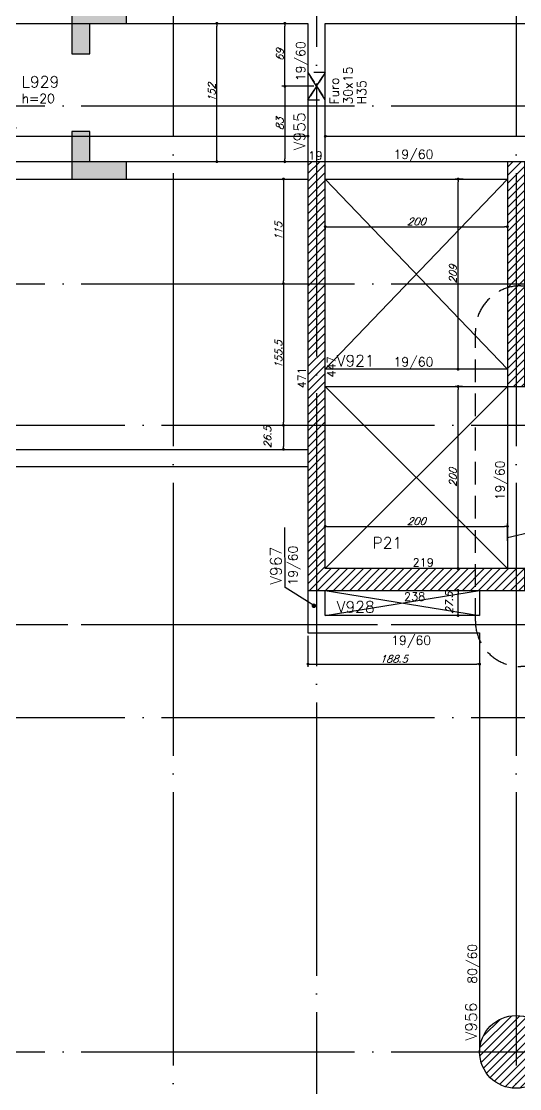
# Model space of a CAD drawing. Extents: x -4245 to 5400, y -2094 to 2406.
# Drawn here: x 961 to 1508, y -525 to 648 of the extents above; entities that cross this region are included whole.
import ezdxf
from ezdxf import colors
from ezdxf.entities.mleader import LeaderData, LeaderLine
from ezdxf.enums import TextEntityAlignment as Align
from ezdxf.math import Vec2, Vec3

# ---------------------------------------------------------------- set-up
doc = ezdxf.new("R2010")
doc.units = 0
doc.header["$LTSCALE"] = 50
doc.header["$MEASUREMENT"] = 0
for name, pattern in [('DASHED', [0.75, 0.5, -0.25]), ('EIXO', [6.8, 6, -0.4, 0, -0.4]), ('HIDDEN', [0.375, 0.25, -0.125])]:
    doc.linetypes.add(name, pattern=pattern)
doc.layers.get('0').update_dxf_attribs({"linetype": 'CONTINUOUS'})
doc.layers.get('DEFPOINTS').update_dxf_attribs({"linetype": 'CONTINUOUS'})
for name, color, linetype in [('F-AUX', 2, 'CONTINUOUS'), ('F-AUX-RED', 1, 'CONTINUOUS'), ('F-CORTE', 4, 'CONTINUOUS'), ('F-COTAS', 106, 'CONTINUOUS'), ('F-COTAS-FUROS', 50, 'CONTINUOUS'), ('F-EIXO', 12, 'EIXO'), ('F-ESCADAS', 2, 'CONTINUOUS'), ('F-FURO-PAREDE', 2, 'HIDDEN'), ('F-FURO-PAREDE-TEXTOS', 2, 'CONTINUOUS'), ('F-LAJES', 3, 'CONTINUOUS'), ('F-LAJES-DIM', 2, 'CONTINUOUS'), ('F-LAJES-NOME', 4, 'CONTINUOUS'), ('F-LEADER', 1, 'CONTINUOUS'), ('F-PILARES-DIM', 172, 'CONTINUOUS'), ('F-PILARES-HACH', 174, 'CONTINUOUS'), ('F-PILARES-NOME', 170, 'CONTINUOUS'), ('F-PILARES-S', 170, 'CONTINUOUS'), ('F-SOLIDO-CORTE', 71, 'CONTINUOUS'), ('F-TEXTO', 6, 'CONTINUOUS'), ('F-TEXTO ESCADA', 2, 'CONTINUOUS'), ('F-TEXTO-YELLOW', 2, 'CONTINUOUS'), ('F-VIGAS', 3, 'CONTINUOUS'), ('F-VIGAS-DIM', 2, 'CONTINUOUS'), ('F-VIGAS-NOME', 4, 'CONTINUOUS'), ('F-VÃO', 1, 'CONTINUOUS')]:
    doc.layers.add(name, color=color, linetype=linetype)
doc.styles.add('5385-ARQ-PB-BAS-PLA-TER-TORRE-A-106-TXT$0$R60-75', font='simplex.shx', dxfattribs={"height": 0.1125})
doc.styles.add('CP-TEXT-INCL', font='simplex.shx', dxfattribs={"oblique": 20})
doc.styles.add('MCP', font='simplex.shx')
doc.styles.add('ROMANS', font='simplex.shx')
doc.styles.get("Standard").update_dxf_attribs({"font": 'simplex.shx'})
doc.dimstyles.new('CP-COTAS-50', dxfattribs={"dimscale": 0.64, "dimtxt": 12.5, "dimasz": 5, "dimexe": 5, "dimexo": 5, "dimgap": 2.5, "dimtad": 1, "dimdec": 1, "dimdsep": 46, "dimtxsty": 'CP-TEXT-INCL', "dimblk1": 'DOT', "dimblk2": 'DOT', "dimsah": 1, "dimcen": 9, "dimclrd": 256, "dimclre": 256, "dimclrt": 256, "dimadec": 0, "dimazin": 0, "dimtfac": 1, "dimtdec": 1, "dimtmove": 2, "dimatfit": 3, "dimldrblk": 'DOT', "dimfxl": 0, "dimtolj": 1, "dimarcsym": 0})

# ---------------------------------------------------------------- blocks, each defined once
blk = doc.blocks.new('_DOT')
at = {"color": 0, "linetype": 'ByBlock'}
blk.add_line((-0.5, 0), (-1, 0), dxfattribs=at)
at = {"color": 0, "linetype": 'ByBlock', "const_width": 0.5}
blk.add_lwpolyline([(-0.25, 0, 1), (0.25, 0, 1)], format="xyb", close=True, dxfattribs=at)
blk = doc.blocks.new('*D51')
at = {"layer": 'DEFPOINTS', "color": 0, "linetype": 'Continuous', "transparency": 16777216}
for p in [(1175.9, 645.5), (1175.9, 645.5), (1175.9, 493.5)]:
    blk.add_point(p, dxfattribs=at)
at = {"layer": 'F-COTAS', "linetype": 'Continuous', "lineweight": -2, "transparency": 16777216}
blk.add_line((1175.9, 496.7), (1175.9, 642.3), dxfattribs=at)
at = {"layer": 'F-COTAS', "linetype": 'Continuous', "lineweight": -2, "transparency": 16777216, "xscale": 3.2, "yscale": 3.2, "zscale": 3.2}
for p, rotation in [((1175.9, 645.5), 90), ((1175.9, 493.5), 270)]:
    blk.add_blockref('_DOT', p, dxfattribs=dict(at, rotation=rotation))
at = {"layer": 'F-COTAS', "linetype": 'Continuous', "transparency": 16777216, "insert": (1170.3, 569.5), "char_height": 8, "attachment_point": 5, "rotation": 90, "style": 'CP-TEXT-INCL'}
blk.add_mtext('\\A1;152', dxfattribs=at)
blk = doc.blocks.new('*D103')
at = {"layer": 'DEFPOINTS', "color": 0, "linetype": 'Continuous', "transparency": 16777216}
for p in [(615, 521.5), (1276, 521.5), (1276, 521.5)]:
    blk.add_point(p, dxfattribs=at)
at = {"layer": 'F-COTAS', "linetype": 'Continuous', "lineweight": -2, "transparency": 16777216}
blk.add_line((618.2, 521.5), (1272.8, 521.5), dxfattribs=at)
at = {"layer": 'F-COTAS', "linetype": 'Continuous', "lineweight": -2, "transparency": 16777216, "xscale": 3.2, "yscale": 3.2, "zscale": 3.2, "rotation": 180}
blk.add_blockref('_DOT', (615, 521.5), dxfattribs=at)
at = {"layer": 'F-COTAS', "linetype": 'Continuous', "lineweight": -2, "transparency": 16777216, "xscale": 3.2, "yscale": 3.2, "zscale": 3.2}
blk.add_blockref('_DOT', (1276, 521.5), dxfattribs=at)
at = {"layer": 'F-COTAS', "linetype": 'Continuous', "transparency": 16777216, "insert": (945.5, 527.1), "char_height": 8, "attachment_point": 5, "style": 'CP-TEXT-INCL'}
blk.add_mtext('\\A1;661', dxfattribs=at)
blk = doc.blocks.new('*D104')
at = {"layer": 'DEFPOINTS', "color": 0, "linetype": 'Continuous', "transparency": 16777216}
for p in [(1295, 521.5), (2557.5, 521.5), (2557.5, 521.5)]:
    blk.add_point(p, dxfattribs=at)
at = {"layer": 'F-COTAS', "linetype": 'Continuous', "lineweight": -2, "transparency": 16777216}
blk.add_line((1298.2, 521.5), (2554.3, 521.5), dxfattribs=at)
at = {"layer": 'F-COTAS', "linetype": 'Continuous', "lineweight": -2, "transparency": 16777216, "xscale": 3.2, "yscale": 3.2, "zscale": 3.2, "rotation": 180}
blk.add_blockref('_DOT', (1295, 521.5), dxfattribs=at)
at = {"layer": 'F-COTAS', "linetype": 'Continuous', "lineweight": -2, "transparency": 16777216, "xscale": 3.2, "yscale": 3.2, "zscale": 3.2}
blk.add_blockref('_DOT', (2557.5, 521.5), dxfattribs=at)
at = {"layer": 'F-COTAS', "linetype": 'Continuous', "transparency": 16777216, "insert": (1926.2, 527.1), "char_height": 8, "attachment_point": 5, "style": 'CP-TEXT-INCL'}
blk.add_mtext('\\A1;1262.5', dxfattribs=at)
blk = doc.blocks.new('*U151')
at = {"layer": 'F-EIXO'}
blk.add_line((0, 0), (7285, 0), dxfattribs=at)
at = {"layer": 'F-TEXTO', "style": 'ROMANS'}
blk.add_attdef('EIXO', text='', height=17.5, dxfattribs=at).set_placement((-28.2072, 0), align=Align.MIDDLE_CENTER)
blk = doc.blocks.new('*U157')
at = {"layer": 'F-EIXO'}
blk.add_line((0, 0), (7285, 0), dxfattribs=at)
at = {"layer": 'F-TEXTO', "style": 'ROMANS'}
blk.add_attdef('EIXO', text='', height=17.5, dxfattribs=at).set_placement((-28.2072, 0), align=Align.MIDDLE_CENTER)
blk = doc.blocks.new('*U158')
at = {"layer": 'F-EIXO'}
blk.add_line((0, 0), (7197, 0), dxfattribs=at)
at = {"layer": 'F-TEXTO', "style": 'ROMANS'}
blk.add_attdef('EIXO', text='', height=17.5, dxfattribs=at).set_placement((-28.2072, 0), align=Align.MIDDLE_CENTER)
blk = doc.blocks.new('*U163')
at = {"layer": 'F-EIXO'}
blk.add_line((0, 0), (0, -2655), dxfattribs=at)
at = {"layer": 'F-TEXTO', "style": 'ROMANS'}
blk.add_attdef('EIXO', text='', height=17.5, rotation=360, dxfattribs=at).set_placement((0, 28.2), align=Align.MIDDLE_CENTER)
blk = doc.blocks.new('*U165')
at = {"layer": 'F-EIXO'}
blk.add_line((0, 0), (7285, 0), dxfattribs=at)
at = {"layer": 'F-TEXTO', "style": 'ROMANS'}
blk.add_attdef('EIXO', text='', height=17.5, dxfattribs=at).set_placement((-28.2072, 0), align=Align.MIDDLE_CENTER)
blk = doc.blocks.new('*U167')
at = {"layer": 'F-EIXO'}
blk.add_line((0, 0), (7285, 0), dxfattribs=at)
at = {"layer": 'F-TEXTO', "style": 'ROMANS'}
blk.add_attdef('EIXO', text='', height=17.5, dxfattribs=at).set_placement((-28.2072, 0), align=Align.MIDDLE_CENTER)
blk = doc.blocks.new('*U168')
at = {"layer": 'F-EIXO'}
blk.add_line((0, 0), (7285, 0), dxfattribs=at)
at = {"layer": 'F-TEXTO', "style": 'ROMANS'}
blk.add_attdef('EIXO', text='', height=17.5, dxfattribs=at).set_placement((-28.2072, 0), align=Align.MIDDLE_CENTER)
blk = doc.blocks.new('*U170')
at = {"layer": 'F-EIXO'}
blk.add_line((0, 0), (0, -2655), dxfattribs=at)
at = {"layer": 'F-TEXTO', "style": 'ROMANS'}
blk.add_attdef('EIXO', text='', height=17.5, rotation=360, dxfattribs=at).set_placement((0, 28.2), align=Align.MIDDLE_CENTER)
blk = doc.blocks.new('*U172')
at = {"layer": 'F-EIXO'}
blk.add_line((0, 0), (7197, 0), dxfattribs=at)
at = {"layer": 'F-TEXTO', "style": 'ROMANS'}
blk.add_attdef('EIXO', text='', height=17.5, dxfattribs=at).set_placement((-28.2072, 0), align=Align.MIDDLE_CENTER)
blk = doc.blocks.new('*U182')
at = {"layer": 'F-EIXO'}
blk.add_line((0, 0), (0, -2753.4852), dxfattribs=at)
at = {"layer": 'F-TEXTO', "style": 'ROMANS'}
blk.add_attdef('EIXO', text='', height=17.5, rotation=360, dxfattribs=at).set_placement((0, 28.2072), align=Align.MIDDLE_CENTER)
blk = doc.blocks.new('*D190')
at = {"layer": 'DEFPOINTS', "color": 0, "linetype": 'Continuous', "transparency": 16777216}
for p in [(-3380, -315.5), (3259.5, -315.5), (3259.5, -742.8)]:
    blk.add_point(p, dxfattribs=at)
at = {"layer": 'F-COTAS', "linetype": 'Continuous', "lineweight": -2, "transparency": 16777216}
for p, q in [((-3380, -318.7), (-3380, -746)), ((3259.5, -318.7), (3259.5, -746)), ((-3376.8, -742.8), (3256.3, -742.8))]:
    blk.add_line(p, q, dxfattribs=at)
at = {"layer": 'F-COTAS', "linetype": 'Continuous', "lineweight": -2, "transparency": 16777216, "xscale": 3.2, "yscale": 3.2, "zscale": 3.2, "rotation": 180}
blk.add_blockref('_DOT', (-3380, -742.8), dxfattribs=at)
at = {"layer": 'F-COTAS', "linetype": 'Continuous', "lineweight": -2, "transparency": 16777216, "xscale": 3.2, "yscale": 3.2, "zscale": 3.2}
blk.add_blockref('_DOT', (3259.5, -742.8), dxfattribs=at)
at = {"layer": 'F-COTAS', "linetype": 'Continuous', "transparency": 16777216, "insert": (-60.2, -737.2), "char_height": 8, "attachment_point": 5, "style": 'CP-TEXT-INCL'}
blk.add_mtext('\\A1;6639.5', dxfattribs=at)
blk = doc.blocks.new('*D273')
at = {"layer": 'DEFPOINTS', "color": 0, "linetype": 'Continuous', "transparency": 16777216}
for p in [(1440.8, 22.5), (1442.3, 22.5), (1442.3, -5)]:
    blk.add_point(p, dxfattribs=at)
at = {"layer": 'F-COTAS', "linetype": 'Continuous', "lineweight": -2, "transparency": 16777216}
for p, q in [((1439.1, 22.5), (1437.6, 22.5)), ((1440.8, -1.8), (1440.8, 19.3)), ((1439.1, -5), (1437.6, -5))]:
    blk.add_line(p, q, dxfattribs=at)
at = {"layer": 'F-COTAS', "linetype": 'Continuous', "lineweight": -2, "transparency": 16777216, "xscale": 3.2, "yscale": 3.2, "zscale": 3.2}
for p, rotation in [((1440.8, 22.5), 90), ((1440.8, -5), 270)]:
    blk.add_blockref('_DOT', p, dxfattribs=dict(at, rotation=rotation))
at = {"layer": 'F-COTAS', "linetype": 'Continuous', "transparency": 16777216, "insert": (1431.2, 8.7), "char_height": 8, "attachment_point": 5, "rotation": 90, "style": 'CP-TEXT-INCL'}
blk.add_mtext('\\A1;27.5', dxfattribs=at)
blk = doc.blocks.new('*D274')
at = {"layer": 'DEFPOINTS', "color": 0, "linetype": 'Continuous', "transparency": 16777216}
for p in [(1440.8, 246.5), (1448.9, 246.5), (1448.9, 46.5)]:
    blk.add_point(p, dxfattribs=at)
at = {"layer": 'F-COTAS', "linetype": 'Continuous', "lineweight": -2, "transparency": 16777216}
for p, q in [((1445.7, 246.5), (1437.6, 246.5)), ((1440.8, 49.7), (1440.8, 243.3)), ((1445.7, 46.5), (1437.6, 46.5))]:
    blk.add_line(p, q, dxfattribs=at)
at = {"layer": 'F-COTAS', "linetype": 'Continuous', "lineweight": -2, "transparency": 16777216, "xscale": 3.2, "yscale": 3.2, "zscale": 3.2}
for p, rotation in [((1440.8, 246.5), 90), ((1440.8, 46.5), 270)]:
    blk.add_blockref('_DOT', p, dxfattribs=dict(at, rotation=rotation))
at = {"layer": 'F-COTAS', "linetype": 'Continuous', "transparency": 16777216, "insert": (1435.2, 146.5), "char_height": 8, "attachment_point": 5, "rotation": 90, "style": 'CP-TEXT-INCL'}
blk.add_mtext('\\A1;200', dxfattribs=at)
blk = doc.blocks.new('*D275')
at = {"layer": 'DEFPOINTS', "color": 0, "linetype": 'Continuous', "transparency": 16777216}
for p in [(1440.8, 474.5), (1449.8, 474.5), (1449.8, 265.5)]:
    blk.add_point(p, dxfattribs=at)
at = {"layer": 'F-COTAS', "linetype": 'Continuous', "lineweight": -2, "transparency": 16777216}
for p, q in [((1446.6, 474.5), (1437.6, 474.5)), ((1440.8, 268.7), (1440.8, 471.3)), ((1446.6, 265.5), (1437.6, 265.5))]:
    blk.add_line(p, q, dxfattribs=at)
at = {"layer": 'F-COTAS', "linetype": 'Continuous', "lineweight": -2, "transparency": 16777216, "xscale": 3.2, "yscale": 3.2, "zscale": 3.2}
for p, rotation in [((1440.8, 474.5), 90), ((1440.8, 265.5), 270)]:
    blk.add_blockref('_DOT', p, dxfattribs=dict(at, rotation=rotation))
at = {"layer": 'F-COTAS', "linetype": 'Continuous', "transparency": 16777216, "insert": (1435.2, 370), "char_height": 8, "attachment_point": 5, "rotation": 90, "style": 'CP-TEXT-INCL'}
blk.add_mtext('\\A1;209', dxfattribs=at)
blk = doc.blocks.new('*D276')
at = {"layer": 'DEFPOINTS', "color": 0, "linetype": 'Continuous', "transparency": 16777216}
for p in [(1495, 92.9), (1295, 73.8), (1495, 73.8)]:
    blk.add_point(p, dxfattribs=at)
at = {"layer": 'F-COTAS', "linetype": 'Continuous', "lineweight": -2, "transparency": 16777216}
for p, q in [((1295, 77), (1295, 96.1)), ((1495, 77), (1495, 96.1)), ((1298.2, 92.9), (1491.8, 92.9))]:
    blk.add_line(p, q, dxfattribs=at)
at = {"layer": 'F-COTAS', "linetype": 'Continuous', "lineweight": -2, "transparency": 16777216, "xscale": 3.2, "yscale": 3.2, "zscale": 3.2, "rotation": 180}
blk.add_blockref('_DOT', (1295, 92.9), dxfattribs=at)
at = {"layer": 'F-COTAS', "linetype": 'Continuous', "lineweight": -2, "transparency": 16777216, "xscale": 3.2, "yscale": 3.2, "zscale": 3.2}
blk.add_blockref('_DOT', (1495, 92.9), dxfattribs=at)
at = {"layer": 'F-COTAS', "linetype": 'Continuous', "transparency": 16777216, "insert": (1395, 98.5), "char_height": 8, "attachment_point": 5, "style": 'CP-TEXT-INCL'}
blk.add_mtext('\\A1;200', dxfattribs=at)
blk = doc.blocks.new('*D277')
at = {"layer": 'DEFPOINTS', "color": 0, "linetype": 'Continuous', "transparency": 16777216}
for p in [(1276, -24), (1464.5, -24), (1464.5, -58.4)]:
    blk.add_point(p, dxfattribs=at)
at = {"layer": 'F-COTAS', "linetype": 'Continuous', "lineweight": -2, "transparency": 16777216}
for p, q in [((1276, -27.2), (1276, -61.6)), ((1464.5, -27.2), (1464.5, -61.6)), ((1279.2, -58.4), (1461.3, -58.4))]:
    blk.add_line(p, q, dxfattribs=at)
at = {"layer": 'F-COTAS', "linetype": 'Continuous', "lineweight": -2, "transparency": 16777216, "xscale": 3.2, "yscale": 3.2, "zscale": 3.2, "rotation": 180}
blk.add_blockref('_DOT', (1276, -58.4), dxfattribs=at)
at = {"layer": 'F-COTAS', "linetype": 'Continuous', "lineweight": -2, "transparency": 16777216, "xscale": 3.2, "yscale": 3.2, "zscale": 3.2}
blk.add_blockref('_DOT', (1464.5, -58.4), dxfattribs=at)
at = {"layer": 'F-COTAS', "linetype": 'Continuous', "transparency": 16777216, "insert": (1370.2, -52.8), "char_height": 8, "attachment_point": 5, "style": 'CP-TEXT-INCL'}
blk.add_mtext('\\A1;188.5', dxfattribs=at)
blk = doc.blocks.new('*D462')
at = {"layer": 'DEFPOINTS', "color": 0, "linetype": 'Continuous', "transparency": 16777216}
for p in [(1295, 425), (1495, 425), (1495, 422.1)]:
    blk.add_point(p, dxfattribs=at)
at = {"layer": 'F-COTAS', "linetype": 'Continuous', "lineweight": -2, "transparency": 16777216}
for p, q in [((1298.2, 422.1), (1491.8, 422.1)), ((1295, 421.8), (1295, 418.9)), ((1495, 421.8), (1495, 418.9))]:
    blk.add_line(p, q, dxfattribs=at)
at = {"layer": 'F-COTAS', "linetype": 'Continuous', "lineweight": -2, "transparency": 16777216, "xscale": 3.2, "yscale": 3.2, "zscale": 3.2, "rotation": 180}
blk.add_blockref('_DOT', (1295, 422.1), dxfattribs=at)
at = {"layer": 'F-COTAS', "linetype": 'Continuous', "lineweight": -2, "transparency": 16777216, "xscale": 3.2, "yscale": 3.2, "zscale": 3.2}
blk.add_blockref('_DOT', (1495, 422.1), dxfattribs=at)
at = {"layer": 'F-COTAS', "linetype": 'Continuous', "transparency": 16777216, "insert": (1395, 427.7), "char_height": 8, "attachment_point": 5, "style": 'CP-TEXT-INCL'}
blk.add_mtext('\\A1;200', dxfattribs=at)
blk = doc.blocks.new('*D488')
at = {"layer": 'DEFPOINTS', "color": 0, "linetype": 'Continuous', "transparency": 16777216}
for p in [(1249.6, 645.5), (1250.6, 645.5), (1285.5, 576.4)]:
    blk.add_point(p, dxfattribs=at)
at = {"layer": 'F-COTAS-FUROS', "linetype": 'Continuous', "lineweight": -2, "transparency": 16777216}
for p, q in [((1252.8, 645.5), (1253.8, 645.5)), ((1250.6, 579.6), (1250.6, 642.3)), ((1282.3, 576.4), (1247.4, 576.4))]:
    blk.add_line(p, q, dxfattribs=at)
at = {"layer": 'F-COTAS-FUROS', "linetype": 'Continuous', "lineweight": -2, "transparency": 16777216, "xscale": 3.2, "yscale": 3.2, "zscale": 3.2}
for p, rotation in [((1250.6, 645.5), 90), ((1250.6, 576.4), 270)]:
    blk.add_blockref('_DOT', p, dxfattribs=dict(at, rotation=rotation))
at = {"layer": 'F-COTAS-FUROS', "linetype": 'Continuous', "transparency": 16777216, "insert": (1245, 611), "char_height": 8, "attachment_point": 5, "rotation": 90, "style": 'CP-TEXT-INCL'}
blk.add_mtext('\\A1;69', dxfattribs=at)
blk = doc.blocks.new('*D489')
at = {"layer": 'DEFPOINTS', "color": 0, "linetype": 'Continuous', "transparency": 16777216}
for p in [(1258.2, 576.4), (1250.6, 493.5), (1258.2, 493.5)]:
    blk.add_point(p, dxfattribs=at)
at = {"layer": 'F-COTAS-FUROS', "linetype": 'Continuous', "lineweight": -2, "transparency": 16777216}
for p, q in [((1255, 576.4), (1247.4, 576.4)), ((1250.6, 573.2), (1250.6, 496.7)), ((1255, 493.5), (1247.4, 493.5))]:
    blk.add_line(p, q, dxfattribs=at)
at = {"layer": 'F-COTAS-FUROS', "linetype": 'Continuous', "lineweight": -2, "transparency": 16777216, "xscale": 3.2, "yscale": 3.2, "zscale": 3.2}
for p, rotation in [((1250.6, 576.4), 90), ((1250.6, 493.5), 270)]:
    blk.add_blockref('_DOT', p, dxfattribs=dict(at, rotation=rotation))
at = {"layer": 'F-COTAS-FUROS', "linetype": 'Continuous', "transparency": 16777216, "insert": (1245, 535), "char_height": 8, "attachment_point": 5, "rotation": 90, "style": 'CP-TEXT-INCL'}
blk.add_mtext('\\A1;83', dxfattribs=at)
blk = doc.blocks.new('A$C3C595C82')
at = {"layer": 'F-AUX'}
h = blk.add_hatch(color=1, dxfattribs=at)
edge = h.paths.add_edge_path()
edge.add_arc((-352, 87.2), 3, 0, 360)
at = {"layer": 'F-AUX', "color": 1}
blk.add_circle((-352, 87.2), 3, dxfattribs=at)
at = {"layer": 'F-AUX-RED'}
for points in [[(-392, 215.2), (-380, 217.2), (-392, 219.2)], [(-653.1, 113.1), (-655.1, 125.1), (-657.1, 113.1)]]:
    blk.add_solid(points, dxfattribs=at)
at = {"layer": 'F-ESCADAS', "linetype": 'Continuous'}
for p, q in [((-604, 156), (-604, 279.5)), ((-576, 156), (-576, 279.5)), ((-548, 156), (-548, 279.5)), ((-520, 156), (-520, 279.5)), ((-492, 156), (-492, 279.5)), ((-464, 156), (-464, 279.5)), ((-436, 156), (-436, 279.5)), ((-408, 156), (-408, 279.5)), ((-380, 156), (-380, 279.5)), ((-604, 19), (-604, 156)), ((-576, 19), (-576, 156)), ((-548, 19), (-548, 156)), ((-520, 19), (-520, 156)), ((-492, 19), (-492, 156)), ((-464, 19), (-464, 156)), ((-436, 19), (-436, 156)), ((-408, 19), (-408, 156)), ((-380, 19), (-380, 156)), ((-352, 19), (-352, 156))]:
    blk.add_line(p, q, dxfattribs=at)
for points in [[(-604, 156), (-352, 156)], [(-604, 142), (-352, 142)]]:
    blk.add_lwpolyline(points, dxfattribs=at)
at = {"layer": 'F-LEADER'}
for points in [[(-352, 87.2), (-655.1, 87.2), (-655.1, 217.2), (-380, 217.2)], [(-744.5, 104.6), (-659.9, 124.3), (-658.6, 138.8), (-651.6, 112.3), (-650.2, 126.8), (-541.7, 155.5)]]:
    blk.add_lwpolyline(points, dxfattribs=at)
at = {"layer": 'F-TEXTO ESCADA', "color": 1}
for points in [[(-493.5, 246.9), (-493.5, 224.4), (-541.1, 224.4), (-541.1, 246.9)], [(-493.5, 76.8), (-493.5, 54.3), (-541.1, 54.3), (-541.1, 76.8)]]:
    blk.add_lwpolyline(points, close=True, dxfattribs=at)
at = {"layer": 'F-TEXTO ESCADA', "style": 'ROMANS'}
for s, p in [('ESC.6', (-538.5, 230.8)), ('ESC.5', (-538.5, 60.7))]:
    blk.add_text(s, height=10, dxfattribs=at).set_placement(p)
at = {"layer": 'F-TEXTO-YELLOW', "char_height": 11.2, "width": 61.38, "attachment_point": 9, "style": '5385-ARQ-PB-BAS-PLA-TER-TORRE-A-106-TXT$0$R60-75'}
for s, insert in [('D', (-369.5, 201.6)), ('S', (-340.1, 70.6))]:
    blk.add_mtext(s, dxfattribs=dict(at, insert=insert))
blk = doc.blocks.new('*D553')
at = {"layer": 'DEFPOINTS', "color": 0, "linetype": 'Continuous', "transparency": 16777216}
for p in [(1249.1, 474.5), (1249.1, 359.5), (1249.1, 359.5)]:
    blk.add_point(p, dxfattribs=at)
at = {"layer": 'F-COTAS', "linetype": 'Continuous', "lineweight": -2, "transparency": 16777216}
blk.add_line((1249.1, 471.3), (1249.1, 362.7), dxfattribs=at)
at = {"layer": 'F-COTAS', "linetype": 'Continuous', "lineweight": -2, "transparency": 16777216, "xscale": 3.2, "yscale": 3.2, "zscale": 3.2}
for p, rotation in [((1249.1, 474.5), 90), ((1249.1, 359.5), 270)]:
    blk.add_blockref('_DOT', p, dxfattribs=dict(at, rotation=rotation))
at = {"layer": 'F-COTAS', "linetype": 'Continuous', "transparency": 16777216, "insert": (1243.5, 417), "char_height": 8, "attachment_point": 5, "rotation": 90, "style": 'CP-TEXT-INCL'}
blk.add_mtext('\\A1;115', dxfattribs=at)
blk = doc.blocks.new('*D554')
at = {"layer": 'DEFPOINTS', "color": 0, "linetype": 'Continuous', "transparency": 16777216}
for p in [(1249.1, 359.5), (1249.1, 204), (1249.1, 204)]:
    blk.add_point(p, dxfattribs=at)
at = {"layer": 'F-COTAS', "linetype": 'Continuous', "lineweight": -2, "transparency": 16777216}
blk.add_line((1249.1, 356.3), (1249.1, 207.2), dxfattribs=at)
at = {"layer": 'F-COTAS', "linetype": 'Continuous', "lineweight": -2, "transparency": 16777216, "xscale": 3.2, "yscale": 3.2, "zscale": 3.2}
for p, rotation in [((1249.1, 359.5), 90), ((1249.1, 204), 270)]:
    blk.add_blockref('_DOT', p, dxfattribs=dict(at, rotation=rotation))
at = {"layer": 'F-COTAS', "linetype": 'Continuous', "transparency": 16777216, "insert": (1243.5, 281.7), "char_height": 8, "attachment_point": 5, "rotation": 90, "style": 'CP-TEXT-INCL'}
blk.add_mtext('\\A1;155.5', dxfattribs=at)
blk = doc.blocks.new('*D555')
at = {"layer": 'DEFPOINTS', "color": 0, "linetype": 'Continuous', "transparency": 16777216}
for p in [(1249.1, 204), (1249.1, 177.5), (1249.1, 177.5)]:
    blk.add_point(p, dxfattribs=at)
at = {"layer": 'F-COTAS', "linetype": 'Continuous', "lineweight": -2, "transparency": 16777216}
blk.add_line((1249.1, 200.8), (1249.1, 180.7), dxfattribs=at)
at = {"layer": 'F-COTAS', "linetype": 'Continuous', "lineweight": -2, "transparency": 16777216, "xscale": 3.2, "yscale": 3.2, "zscale": 3.2}
for p, rotation in [((1249.1, 204), 90), ((1249.1, 177.5), 270)]:
    blk.add_blockref('_DOT', p, dxfattribs=dict(at, rotation=rotation))
at = {"layer": 'F-COTAS', "linetype": 'Continuous', "transparency": 16777216, "insert": (1231.5, 190.8), "char_height": 8, "attachment_point": 5, "rotation": 90, "style": 'CP-TEXT-INCL'}
blk.add_mtext('\\A1;26.5', dxfattribs=at)

msp = doc.modelspace()

# ---------------------------------------------------------------- hatches: boundary and pattern name
at = {"layer": 'F-PILARES-HACH', "linetype": 'Continuous'}
h = msp.add_hatch(dxfattribs=at)
h.set_pattern_fill('ANSI31', color=256, scale=50, style=0)
h.paths.add_polyline_path([(1276, 22.5), (1514, 22.5), (1514, 46.5), (1295, 46.5), (1295, 493.5), (1276, 493.5)], flags=16)
h = msp.add_hatch(dxfattribs=at)
h.set_pattern_fill('ANSI31', color=256, scale=50, style=0)
h.paths.add_polyline_path([(1495, 246.5), (1514, 246.5), (1514, 493.5), (1495, 493.5)], flags=16)
h = msp.add_hatch(dxfattribs=at)
h.set_pattern_fill('ANSI31', color=256, scale=50)
edge = h.paths.add_edge_path()
edge.add_arc((1504.5, -484.5), 40, 0, 360)
at = {"layer": 'F-SOLIDO-CORTE', "linetype": 'Continuous'}
for points in [[(1076.594, 645.5), (1076.594, 664.5), (1016.594, 664.5), (1016.594, 612.15), (1036.594, 612.15), (1036.594, 645.5)], [(1016.594, 474.5), (1076.594, 474.5), (1076.594, 493.5), (1036.594, 493.5), (1036.594, 526.85), (1016.594, 526.85)]]:
    msp.add_hatch(color=256, dxfattribs=at).paths.add_polyline_path(points, flags=16)

# ---------------------------------------------------------------- linework, layer by layer
at = {"layer": 'F-AUX-RED', "color": 4, "linetype": 'DASHED'}
msp.add_lwpolyline([(1509.835, 357.176), (2231.02, 357.176, -0.41421356), (2281.02, 307.176), (2281.02, -11.113, -0.41421356), (2231.02, -61.113), (1509.835, -61.113, -0.41421356), (1459.835, -11.113), (1459.835, 307.176, -0.41421356)], format="xyb", close=True, dxfattribs=at)
at = {"layer": 'F-CORTE', "linetype": 'Continuous'}
for points in [[(1036.594, 612.15), (1036.594, 645.5), (1076.594, 645.5), (1076.594, 664.5), (1016.594, 664.5), (1016.594, 612.15)], [(1016.594, 526.85), (1016.594, 474.5), (1076.594, 474.5), (1076.594, 493.5), (1036.594, 493.5), (1036.594, 526.85)]]:
    msp.add_lwpolyline(points, dxfattribs=at)
at = {"layer": 'F-EIXO'}
msp.add_line((-3709.089, -15), (3550.572, -15), dxfattribs=at)
at = {"layer": 'F-FURO-PAREDE'}
msp.add_lwpolyline([(1285.5, 576.406), (1295, 561.406), (1295, 591.406), (1285.5, 576.406), (1295, 591.406), (1276, 591.406), (1285.5, 576.406), (1276, 591.406), (1276, 561.406), (1285.5, 576.406), (1276, 561.406), (1295, 561.406), (1285.5, 576.406)], dxfattribs=at)
at = {"layer": 'F-LAJES', "linetype": 'Continuous'}
for points in [[(645.5, 177.5), (1276, 177.5)], [(645.5, 158.5), (1276, 158.5)]]:
    msp.add_lwpolyline(points, dxfattribs=at)
at = {"layer": 'F-PILARES-S', "linetype": 'Continuous'}
for points in [[(1276, 22.5), (1514, 22.5), (1514, 46.5), (1295, 46.5), (1295, 493.5), (1276, 493.5), (1276, 22.5)], [(1495, 246.5), (1514, 246.5), (1514, 493.5), (1495, 493.5), (1495, 246.5)]]:
    msp.add_lwpolyline(points, dxfattribs=at)
msp.add_circle((1504.5, -484.5), 40, dxfattribs=at)
at = {"layer": 'F-SOLIDO-CORTE', "linetype": 'Continuous'}
for points in [[(1076.594, 645.5), (1076.594, 664.5), (1016.594, 664.5), (1016.594, 612.15), (1036.594, 612.15), (1036.594, 645.5), (1076.594, 645.5)], [(1016.594, 474.5), (1076.594, 474.5), (1076.594, 493.5), (1036.594, 493.5), (1036.594, 526.85), (1016.594, 526.85), (1016.594, 474.5)]]:
    msp.add_lwpolyline(points, dxfattribs=at)
at = {"layer": 'F-VIGAS'}
for points in [[(615, 645.5), (1276, 645.5)], [(1276, 645.5), (1276, 493.5)], [(1295, 493.5), (1295, 645.5)], [(1295, 645.5), (1832, 645.5)], [(1276, 493.5), (615, 493.5)], [(1495, 493.5), (1295, 493.5)], [(615, 474.5), (1276, 474.5)], [(1295, 474.5), (1495, 474.5)], [(1495, 265.5), (1295, 265.5)], [(1295, 246.5), (1495, 246.5)], [(1495, 246.5), (1495, 46.5)], [(1276, 22.5), (1276, -24)], [(1295, -5), (1295, 22.5)], [(1464.5, 22.5), (1464.5, -5)], [(1464.5, -5), (1295, -5)], [(1276, -24), (1464.5, -24)], [(1464.5, -24), (1464.5, -484.5)]]:
    msp.add_lwpolyline(points, dxfattribs=at)
at = {"layer": 'F-VÃO'}
for p, q in [((1295, 265.5), (1495, 474.5)), ((1295, 474.5), (1495, 265.5)), ((1295, 46.5), (1495, 246.5)), ((1295, 246.5), (1495, 46.5)), ((1295, -5), (1464.5, 22.5)), ((1295, 22.5), (1464.5, -5))]:
    msp.add_line(p, q, dxfattribs=at)

# ---------------------------------------------------------------- block references
at = {"layer": 'F-EIXO', "linetype": 'Continuous'}
for name, p in [('*U182', (1285.5, 1939.842)), ('*U170', (1128, 1841.357)), ('*U163', (1504.5, 1841.357)), ('*U151', (-3734.274, 555)), ('*U167', (-3734.274, 359.5)), ('A$C3C595C82', (2239.5, -24)), ('*U172', (-3646.32, 204)), ('*U165', (-3734.274, -15)), ('*U168', (-3734.274, -15)), ('*U158', (-3646.32, -117)), ('*U157', (-3734.274, -484.5))]:
    msp.add_blockref(name, p, dxfattribs=at)

# ---------------------------------------------------------------- texts
at = {"layer": 'F-FURO-PAREDE-TEXTOS', "linetype": 'Continuous', "style": 'MCP'}
for s, p in [('30x15', (1325, 556.406)), ('Furo', (1310, 556.406)), ('H35', (1340, 556.406))]:
    msp.add_text(s, height=10, rotation=90, dxfattribs=at).set_placement(p)
at = {"layer": 'F-LAJES-DIM', "linetype": 'Continuous', "style": 'MCP'}
msp.add_text('h=20', height=10, dxfattribs=at).set_placement((961.604, 557.984))
at = {"layer": 'F-LAJES-NOME', "linetype": 'Continuous', "style": 'MCP'}
msp.add_text('L929', height=12.5, dxfattribs=at).set_placement((961.604, 574.984))
at = {"layer": 'F-PILARES-DIM', "linetype": 'Continuous', "style": 'MCP'}
for s, p in [('19', (1276.5, 495.75)), ('219', (1391, 48.75)), ('238', (1381.5, 11.25))]:
    msp.add_text(s, height=9, dxfattribs=at).set_placement(p)
for s, p in [('447', (1306.25, 256.5)), ('471', (1273.75, 244.5))]:
    msp.add_text(s, height=9, rotation=90, dxfattribs=at).set_placement(p)
at = {"layer": 'F-PILARES-NOME', "linetype": 'Continuous', "style": 'MCP'}
msp.add_text('P21', height=12.5, dxfattribs=at).set_placement((1346.896, 68.483))
at = {"layer": 'F-VIGAS-DIM', "linetype": 'Continuous', "style": 'MCP'}
for s, p in [('19/60', (1272.875, 582.061)), ('19/60', (1491.875, 121.5)), ('19/60', (1264.545, 27.906)), ('80/60', (1461.375, -409.5))]:
    msp.add_text(s, height=10, rotation=90, dxfattribs=at).set_placement(p)
for p in [(1370, 496.625), (1370, 268.625), (1367.49, -37.398)]:
    msp.add_text('19/60', height=10, dxfattribs=at).set_placement(p)
at = {"layer": 'F-VIGAS-NOME', "linetype": 'Continuous', "style": 'MCP'}
for s, p in [('V955', (1272.875, 506)), ('V967', (1247.056, 28.677)), ('V956', (1461.375, -472))]:
    msp.add_text(s, height=12.5, rotation=90, dxfattribs=at).set_placement(p)
for s, p in [('V921', (1307.5, 268.625)), ('V921', (1307.5, 268.625)), ('V928', (1307.5, -1.875))]:
    msp.add_text(s, height=12.5, dxfattribs=at).set_placement(p)

# ---------------------------------------------------------------- dimensions: what is measured, and where the dimension line sits
at = {"layer": 'F-COTAS', "linetype": 'Continuous'}
for base, p1, p2, angle, picture, middle in [((1175.861, 645.5), (1175.861, 493.5), (1175.861, 645.5), 270, '*D51', (1170.261, 569.5)), ((1276, 521.548), (615, 521.548), (1276, 521.548), 180, '*D103', (945.5, 527.148)), ((2557.5, 521.548), (1295, 521.548), (2557.5, 521.548), 180, '*D104', (1926.25, 527.148))]:
    dim = msp.add_linear_dim(base=base, p1=p1, p2=p2, angle=angle, dimstyle='CP-COTAS-50', dxfattribs=at)
    dim.commit()
    dim.dimension.update_dxf_attribs({"geometry": picture, "text_midpoint": middle})
for base, p1, p2, picture, middle in [((1249.1, 359.5), (1249.1, 474.5), (1249.1, 359.5), '*D553', (1243.5, 417)), ((1440.75, 474.5), (1449.788, 265.5), (1449.788, 474.5), '*D275', (1435.15, 370)), ((1249.1, 204), (1249.1, 359.5), (1249.1, 204), '*D554', (1243.5, 281.75)), ((1440.75, 246.5), (1448.873, 46.5), (1448.873, 246.5), '*D274', (1435.15, 146.5)), ((1249.1, 177.5), (1249.1, 204), (1249.1, 177.5), '*D555', (1231.5, 190.75)), ((1440.75, 22.5), (1442.322, -5), (1442.322, 22.5), '*D273', (1431.15, 8.75))]:
    dim = msp.add_linear_dim(base=base, p1=p1, p2=p2, angle=90, dimstyle='CP-COTAS-50', override={"dimfxl": 7.5}, dxfattribs=at)
    dim.commit()
    dim.dimension.update_dxf_attribs({"geometry": picture, "text_midpoint": middle})
for base, p1, p2, picture, middle in [((1495, 422.133), (1295, 424.987), (1495, 424.987), '*D462', (1395, 427.733)), ((1495, 92.899), (1295, 73.802), (1495, 73.802), '*D276', (1395, 98.499)), ((1464.5, -58.374), (1276, -24), (1464.5, -24), '*D277', (1370.25, -52.774))]:
    dim = msp.add_linear_dim(base=base, p1=p1, p2=p2, dimstyle='CP-COTAS-50', override={"dimfxl": 7.5}, dxfattribs=at)
    dim.commit()
    dim.dimension.update_dxf_attribs({"geometry": picture, "text_midpoint": middle})
dim = msp.add_linear_dim(base=(3259.5, -742.788), p1=(-3380, -315.5), p2=(3259.5, -315.5), dimstyle='CP-COTAS-50', dxfattribs=at)
dim.commit()
dim.dimension.update_dxf_attribs({"geometry": '*D190', "text_midpoint": (-60.25, -737.188)})
at = {"layer": 'F-COTAS-FUROS', "linetype": 'Continuous'}
for base, p1, p2, picture, middle in [((1250.6, 645.5), (1285.5, 576.406), (1249.582, 645.5), '*D488', (1245, 610.953)), ((1250.6, 493.5), (1258.217, 576.406), (1258.217, 493.5), '*D489', (1245, 534.953))]:
    dim = msp.add_linear_dim(base=base, p1=p1, p2=p2, angle=90, dimstyle='CP-COTAS-50', override={"dimdec": 0, "dimfxl": 7.5}, dxfattribs=at)
    dim.commit()
    dim.dimension.update_dxf_attribs({"geometry": picture, "text_midpoint": middle})

# ---------------------------------------------------------------- leaders
at = {"layer": 'F-AUX-RED', "linetype": 'Continuous'}
ml = msp.add_multileader_mtext('Standard', dxfattribs=at)
ml.set_content('', color=256)
ml.set_leader_properties()
ml.set_arrow_properties(name='DOT')
ml.build(insert=Vec2(0, 0))
ml.multileader.update_dxf_attribs({"text_right_attachment_type": 6, "dogleg_length": 0.36, "arrow_head_size": 5})
ctx = ml.context
ctx.base_point, ctx.char_height, ctx.arrow_head_size, ctx.landing_gap_size, ctx.plane_origin, ctx.plane_x_axis, ctx.plane_y_axis = Vec3(1250.439, 91.596), 0.18, 5, 0.09, Vec3(1282.545, 5.658), Vec3(-0.00591213, 0.99998252), Vec3(-0.99998252, -0.00591213)
ctx.right_attachment = 6
notes = []
notes.append((ctx, [(0, (1, 1, 0), (1250.829, 25.75), (-0.00591213, 0.99998252), 65.847, [(0, [(1282.545, 5.658)], 0, [])])]))
ctx.mtext.insert, ctx.mtext.text_direction, ctx.mtext.rotation, ctx.mtext.flow_direction = Vec3(1250.529, 91.686), Vec3(0.00591213, -0.99998252), 4.71830114, 5
for ctx, leaders in notes:
    for number, flags, end, landing, length, lines in leaders:
        leader = LeaderData()
        leader.index, (leader.has_last_leader_line, leader.has_dogleg_vector, leader.attachment_direction) = number, flags
        leader.last_leader_point, leader.dogleg_vector, leader.dogleg_length = Vec3(end), Vec3(landing), length
        for number, points, colour, breaks in lines:
            line = LeaderLine()
            line.index, line.vertices, line.color, line.breaks = number, Vec3.list(points), colors.encode_raw_color(colour), breaks
            leader.lines.append(line)
        ctx.leaders.append(leader)

doc.saveas('drawing.dxf')
